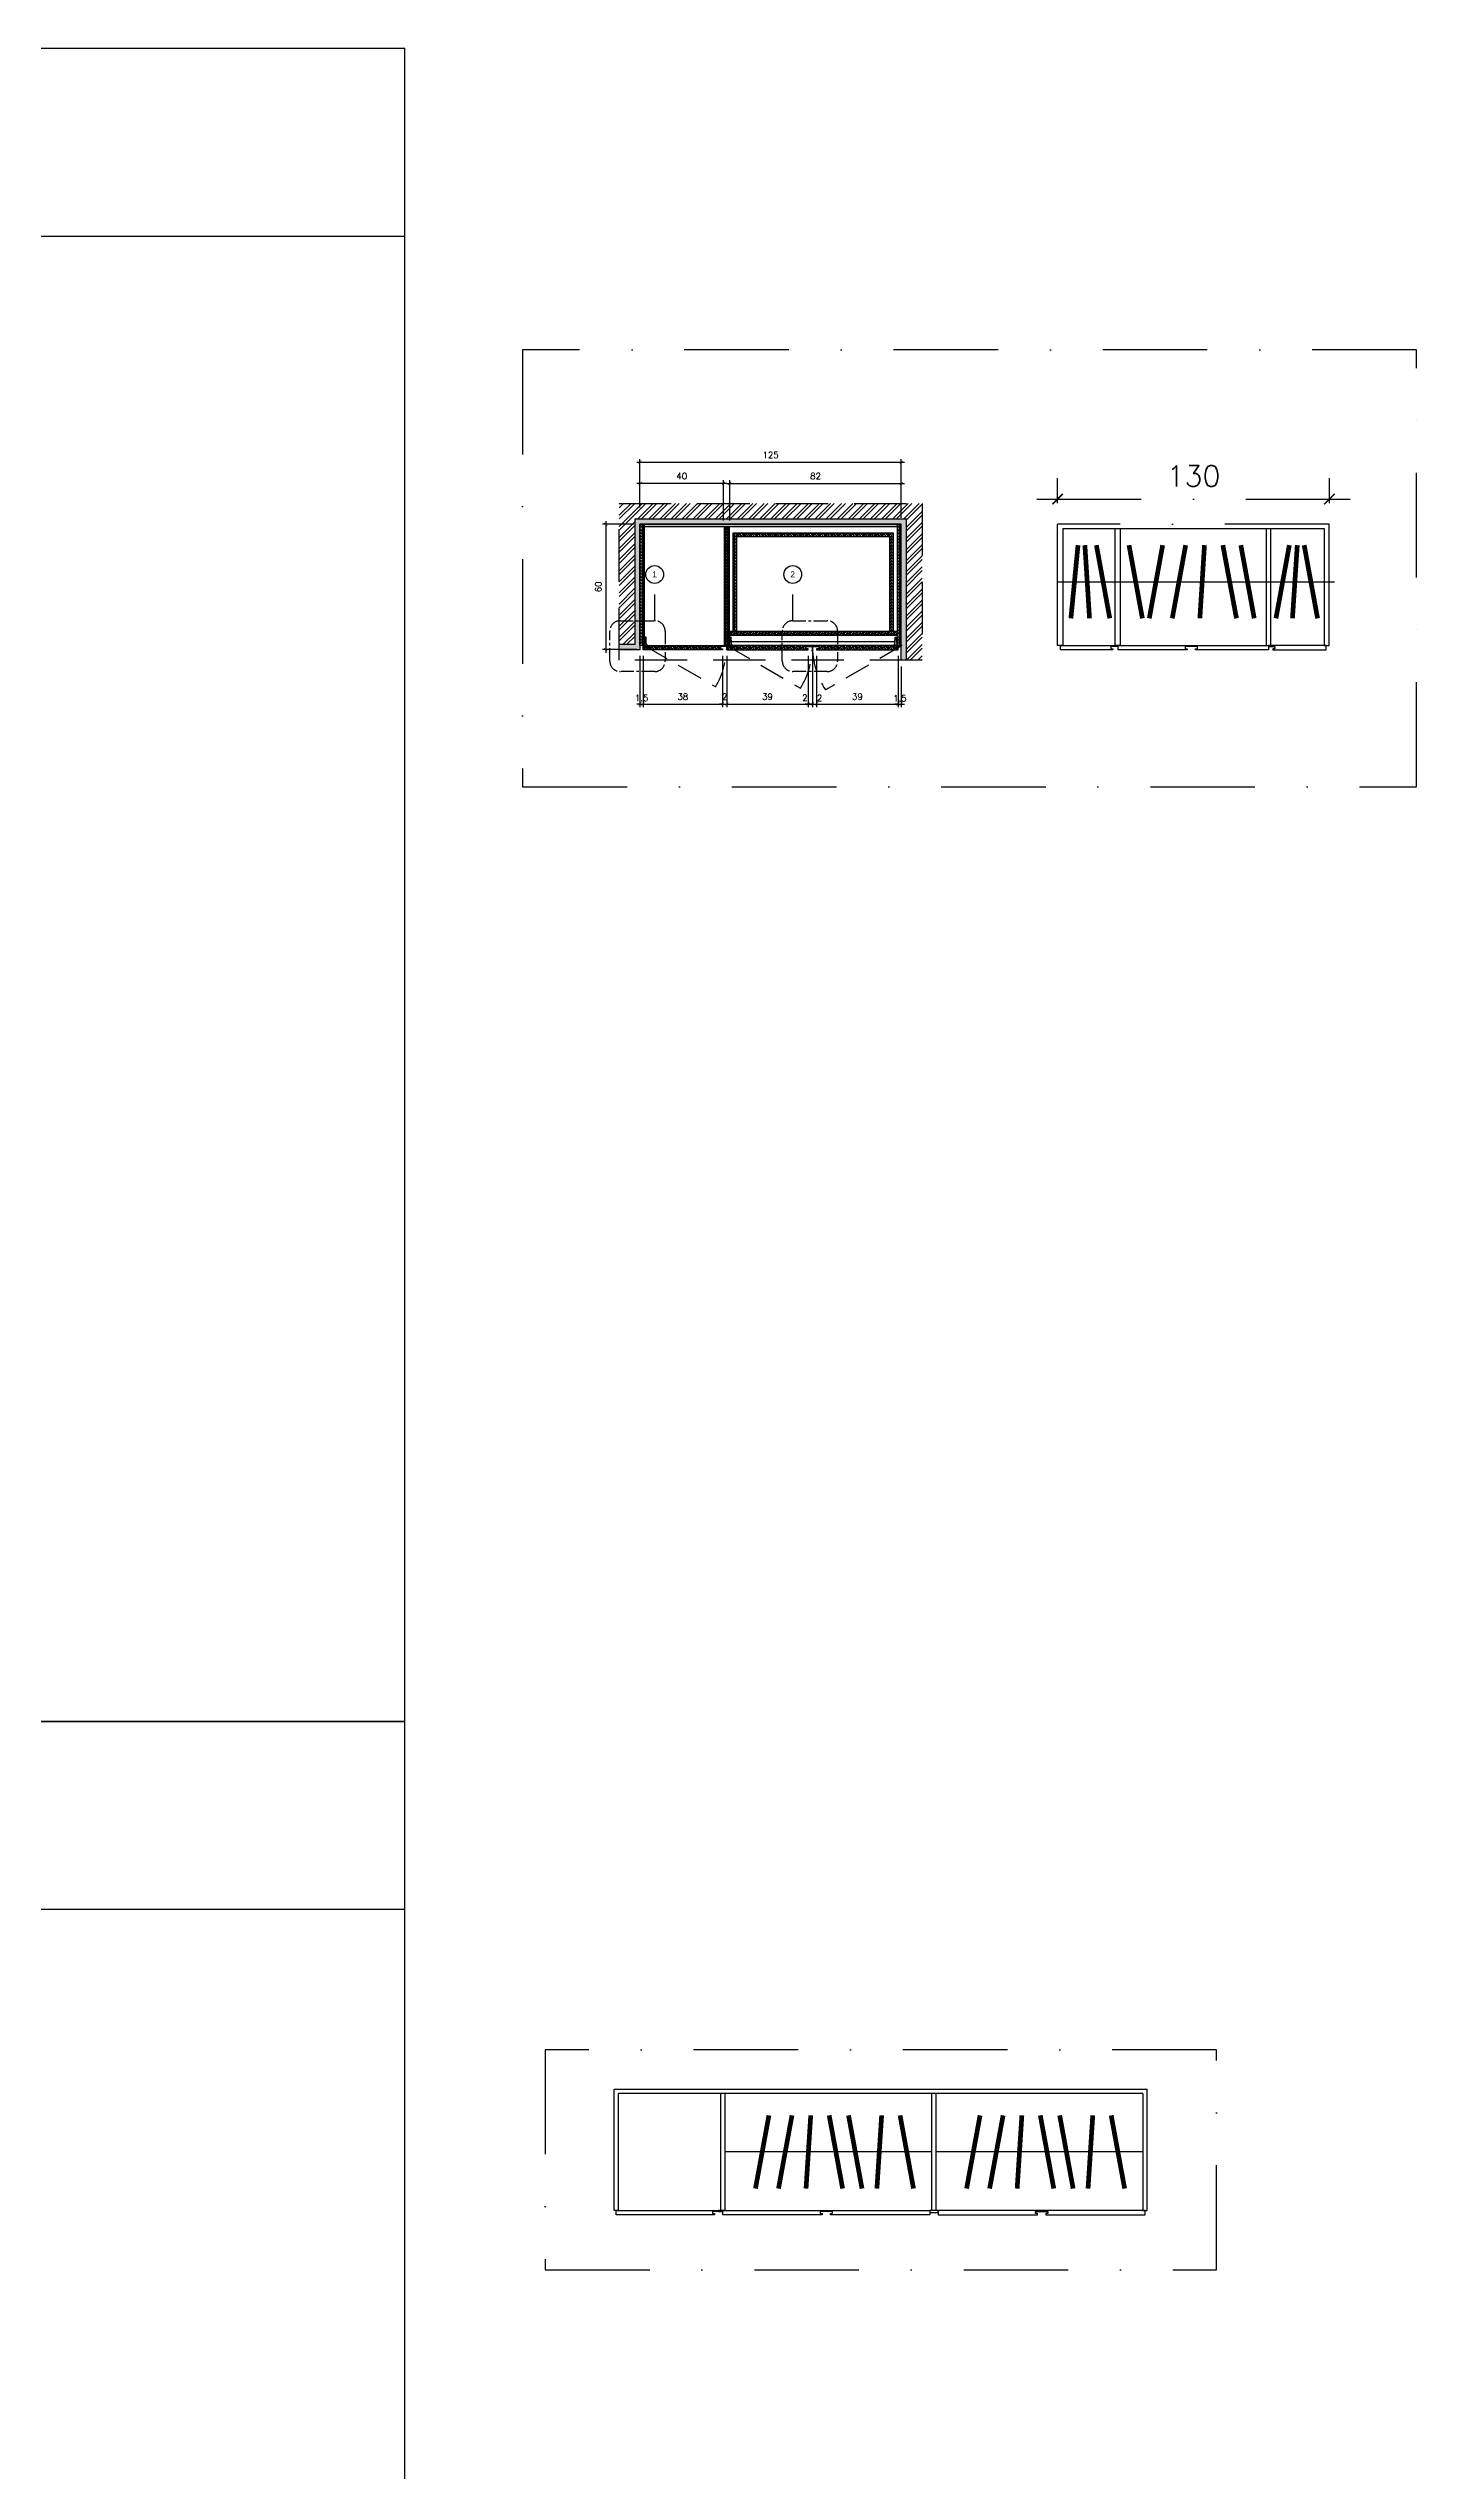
# Model space of a CAD drawing. Header units: centimetres. Extents: x -1287 to 4833, y -4090 to 0.
# Drawn here: x 1299 to 1953, y -1159 to 0 of the extents above; entities that cross this region are included whole.
import ezdxf
from ezdxf.enums import TextEntityAlignment as Align

# ---------------------------------------------------------------- set-up
doc = ezdxf.new("R2010")
doc.units = ezdxf.units.CM
doc.header["$LTSCALE"] = 100
doc.header["$MEASUREMENT"] = 0
for name, pattern in [('CENTER', [2, 1.25, -0.25, 0.25, -0.25]), ('DASHDOT', [1, 0.5, -0.25, 0, -0.25]), ('HIDDEN', [0.375, 0.25, -0.125])]:
    doc.linetypes.add(name, pattern=pattern)
for name, color, linetype in [('CAB', 1, 'Continuous'), ('CABINET', 4, 'Continuous'), ('DIM IN', 1, 'Continuous'), ('HATCH', 1, 'Continuous'), ('HIDDEN', 8, 'HIDDEN'), ('ID_TitleBlock-Text', 3, 'Continuous'), ('PLASTER', 8, 'Continuous'), ('SECTION LINE', 6, 'DASHDOT'), ('WALL-03', 2, 'Continuous')]:
    doc.layers.add(name, color=color, linetype=linetype)
doc.styles.add('ART', font='arial.ttf')
doc.styles.add('ROMANS', font='romans')
doc.dimstyles.new('AS-17-100', dxfattribs={"dimtxt": 10, "dimasz": 5, "dimexe": 10, "dimexo": 10, "dimgap": 6, "dimtad": 1, "dimtoh": 1, "dimdec": 0, "dimdsep": 46, "dimtxsty": 'ROMANS', "dimblk1": 'ARCHTICK', "dimblk2": 'ARCHTICK', "dimsah": 1, "dimcen": 25, "dimdle": 10, "dimclrd": 1, "dimclre": 1, "dimclrt": 2, "dimadec": 0, "dimazin": 0, "dimtfac": 1, "dimtdec": 0, "dimtofl": 0, "dimtmove": 2, "dimatfit": 3, "dimldrblk": 'ARCHTICK', "dimfxl": 1, "dimtolj": 1, "dimtzin": 0, "dimarcsym": 0})
pattern_1 = [(180, (1520.8686, -104.4734), (2e-16, 1.5), [2.5, -0.5]), (180, (1521.3686, -103.9734), (2e-16, 1.5), [1.5, -0.375, 0.75, -0.375]), (180, (1522.1186, -103.4734), (2e-16, 1.5), [2.5, -0.5])]

# ---------------------------------------------------------------- blocks, each defined once
blk = doc.blocks.new('A$Cf5812336')
at = {"layer": 'CAB', "color": 1}
for p, q in [((-125, 0), (0, 0)), ((-27.5, -56), (-27.5, 0)), ((-25.5, -56), (-25.5, 0))]:
    blk.add_line(p, q, dxfattribs=at)
for points in [[(-125, 0), (-125, -56), (-127.5, -56), (-127.5, 2)], [(-97.5, 0), (-97.5, -56), (-100, -56), (-100, 0)], [(0, 0), (0, -56), (2.5, -56), (2.5, 2)]]:
    blk.add_lwpolyline(points, dxfattribs=at)
at = {"layer": 'CAB', "const_width": 2.25}
for points in [[(-121.1, -43), (-117.7, -8)], [(-112.2, -43), (-114.4, -8)], [(-102.5, -43), (-108.9, -8)], [(-86.9, -43), (-93.3, -8)], [(-86.9, -43), (-93.3, -8)], [(-83.6, -43), (-77.2, -8)], [(-83.6, -43), (-77.2, -8)], [(-72.6, -43), (-66.2, -8)], [(-72.6, -43), (-66.2, -8)], [(-59.4, -43), (-57.2, -8)], [(-59.4, -43), (-57.2, -8)], [(-41.9, -43), (-48.4, -8)], [(-41.9, -43), (-48.4, -8)], [(-33.4, -43), (-39.8, -8)], [(-33.4, -43), (-39.8, -8)], [(-23, -43), (-16.6, -8)], [(-15.1, -43), (-12.8, -8)], [(-3.1, -43), (-9.5, -8)]]:
    blk.add_lwpolyline(points, dxfattribs=at)
at = {"layer": 'CAB', "color": 1}
for points in [[(-126, -58), (-126, -56), (-99, -56), (-99, -56.5), (-102, -56.5), (-102, -57.5), (-101, -57.5), (-101, -58)], [(-98.5, -58), (-98.5, -56), (-63.5, -56), (-63.5, -56.5), (-66.5, -56.5), (-66.5, -57.5), (-65.5, -57.5), (-65.5, -58)], [(-26.5, -56), (-26.5, -58), (-61.5, -58), (-61.5, -57.5), (-60.5, -57.5), (-60.5, -56.5), (-63.5, -56.5), (-63.5, -56)], [(1, -58), (1, -56), (-26.5, -56), (-26.5, -56.5), (-23.5, -56.5), (-23.5, -57.5), (-24.5, -57.5), (-24.5, -58)]]:
    blk.add_lwpolyline(points, close=True, dxfattribs=at)
at = {"layer": 'CABINET', "color": 4}
blk.add_line((-127.5, -25.5), (5, -25.5), dxfattribs=at)
blk = doc.blocks.new('A$Cfc9f329c')
at = {"layer": 'CAB'}
blk.add_blockref('A$Cf5812336', (-2.5, -2), dxfattribs=at)
blk = doc.blocks.new('_ARCHTICK')
at = {"color": 0, "linetype": 'ByBlock', "const_width": 0.15}
blk.add_lwpolyline([(-0.5, -0.5), (0.5, 0.5)], dxfattribs=at)
blk = doc.blocks.new('*D362')
at = {"layer": 'Defpoints', "color": 0, "transparency": 16777216}
for p in [(1581.8, -287.5), (1583.3, -287.5), (1583.3, -313.5)]:
    blk.add_point(p, dxfattribs=at)
at = {"layer": 'DIM IN', "color": 1, "lineweight": -2, "transparency": 16777216}
for p, q in [((1581.8, -290.5), (1581.8, -315)), ((1583.3, -290.5), (1583.3, -315)), ((1581.8, -313.5), (1580.3, -313.5)), ((1583.3, -313.5), (1584.8, -313.5))]:
    blk.add_line(p, q, dxfattribs=at)
at = {"layer": 'DIM IN', "color": 1, "lineweight": -2, "transparency": 16777216, "xscale": 1.5, "yscale": 1.5, "zscale": 1.5}
blk.add_blockref('_ARCHTICK', (1581.8, -313.5), dxfattribs=at)
at = {"layer": 'DIM IN', "color": 1, "lineweight": -2, "transparency": 16777216, "xscale": 1.5, "yscale": 1.5, "zscale": 1.5, "rotation": 180}
blk.add_blockref('_ARCHTICK', (1583.3, -313.5), dxfattribs=at)
at = {"layer": 'DIM IN', "color": 2, "transparency": 16777216, "insert": (1582.6, -310.6), "char_height": 3, "attachment_point": 5, "style": 'ROMANS'}
blk.add_mtext('\\A1;1.5', dxfattribs=at)
blk = doc.blocks.new('*D363')
at = {"layer": 'Defpoints', "color": 0, "transparency": 16777216}
for p in [(1583.3, -287.5), (1621.3, -287.5), (1621.3, -313.5)]:
    blk.add_point(p, dxfattribs=at)
at = {"layer": 'DIM IN', "color": 1, "lineweight": -2, "transparency": 16777216}
for p, q in [((1583.3, -290.5), (1583.3, -315)), ((1621.3, -290.5), (1621.3, -315)), ((1581.8, -313.5), (1622.8, -313.5))]:
    blk.add_line(p, q, dxfattribs=at)
at = {"layer": 'DIM IN', "color": 1, "lineweight": -2, "transparency": 16777216, "xscale": 1.5, "yscale": 1.5, "zscale": 1.5, "rotation": 180}
blk.add_blockref('_ARCHTICK', (1583.3, -313.5), dxfattribs=at)
at = {"layer": 'DIM IN', "color": 1, "lineweight": -2, "transparency": 16777216, "xscale": 1.5, "yscale": 1.5, "zscale": 1.5}
blk.add_blockref('_ARCHTICK', (1621.3, -313.5), dxfattribs=at)
at = {"layer": 'DIM IN', "color": 2, "transparency": 16777216, "insert": (1602.3, -310), "char_height": 3, "attachment_point": 5, "style": 'ROMANS'}
blk.add_mtext('\\A1;38', dxfattribs=at)
blk = doc.blocks.new('*D364')
at = {"layer": 'Defpoints', "color": 0, "transparency": 16777216}
for p in [(1621.3, -287.5), (1623.3, -287.5), (1623.3, -313.5)]:
    blk.add_point(p, dxfattribs=at)
at = {"layer": 'DIM IN', "color": 1, "lineweight": -2, "transparency": 16777216}
for p, q in [((1621.3, -290.5), (1621.3, -315)), ((1623.3, -290.5), (1623.3, -315)), ((1621.3, -313.5), (1619.8, -313.5)), ((1623.3, -313.5), (1624.8, -313.5))]:
    blk.add_line(p, q, dxfattribs=at)
at = {"layer": 'DIM IN', "color": 1, "lineweight": -2, "transparency": 16777216, "xscale": 1.5, "yscale": 1.5, "zscale": 1.5}
blk.add_blockref('_ARCHTICK', (1621.3, -313.5), dxfattribs=at)
at = {"layer": 'DIM IN', "color": 1, "lineweight": -2, "transparency": 16777216, "xscale": 1.5, "yscale": 1.5, "zscale": 1.5, "rotation": 180}
blk.add_blockref('_ARCHTICK', (1623.3, -313.5), dxfattribs=at)
at = {"layer": 'DIM IN', "color": 2, "transparency": 16777216, "insert": (1622.3, -310), "char_height": 3, "attachment_point": 5, "style": 'ROMANS'}
blk.add_mtext('\\A1;2', dxfattribs=at)
blk = doc.blocks.new('*D365')
at = {"layer": 'Defpoints', "color": 0, "transparency": 16777216}
for p in [(1623.3, -287.5), (1662.3, -287.5), (1662.3, -313.5)]:
    blk.add_point(p, dxfattribs=at)
at = {"layer": 'DIM IN', "color": 1, "lineweight": -2, "transparency": 16777216}
for p, q in [((1623.3, -290.5), (1623.3, -315)), ((1662.3, -290.5), (1662.3, -315)), ((1621.8, -313.5), (1663.8, -313.5))]:
    blk.add_line(p, q, dxfattribs=at)
at = {"layer": 'DIM IN', "color": 1, "lineweight": -2, "transparency": 16777216, "xscale": 1.5, "yscale": 1.5, "zscale": 1.5, "rotation": 180}
blk.add_blockref('_ARCHTICK', (1623.3, -313.5), dxfattribs=at)
at = {"layer": 'DIM IN', "color": 1, "lineweight": -2, "transparency": 16777216, "xscale": 1.5, "yscale": 1.5, "zscale": 1.5}
blk.add_blockref('_ARCHTICK', (1662.3, -313.5), dxfattribs=at)
at = {"layer": 'DIM IN', "color": 2, "transparency": 16777216, "insert": (1642.8, -310), "char_height": 3, "attachment_point": 5, "style": 'ROMANS'}
blk.add_mtext('\\A1;39', dxfattribs=at)
blk = doc.blocks.new('*D366')
at = {"layer": 'Defpoints', "color": 0, "transparency": 16777216}
for p in [(1662.3, -287.5), (1664.3, -286), (1664.3, -313.5)]:
    blk.add_point(p, dxfattribs=at)
at = {"layer": 'DIM IN', "color": 1, "lineweight": -2, "transparency": 16777216}
for p, q in [((1664.3, -289), (1664.3, -315)), ((1662.3, -290.5), (1662.3, -315)), ((1662.3, -313.5), (1660.8, -313.5)), ((1664.3, -313.5), (1665.8, -313.5))]:
    blk.add_line(p, q, dxfattribs=at)
at = {"layer": 'DIM IN', "color": 1, "lineweight": -2, "transparency": 16777216, "xscale": 1.5, "yscale": 1.5, "zscale": 1.5}
blk.add_blockref('_ARCHTICK', (1662.3, -313.5), dxfattribs=at)
at = {"layer": 'DIM IN', "color": 1, "lineweight": -2, "transparency": 16777216, "xscale": 1.5, "yscale": 1.5, "zscale": 1.5, "rotation": 180}
blk.add_blockref('_ARCHTICK', (1664.3, -313.5), dxfattribs=at)
at = {"layer": 'DIM IN', "color": 2, "transparency": 16777216, "insert": (1660.7, -310.5), "char_height": 3, "attachment_point": 5, "style": 'ROMANS'}
blk.add_mtext('\\A1;2', dxfattribs=at)
blk = doc.blocks.new('*D367')
at = {"layer": 'Defpoints', "color": 0, "transparency": 16777216}
for p in [(1664.3, -286), (1666.3, -287.5), (1666.3, -313.5)]:
    blk.add_point(p, dxfattribs=at)
at = {"layer": 'DIM IN', "color": 1, "lineweight": -2, "transparency": 16777216}
for p, q in [((1664.3, -289), (1664.3, -315)), ((1666.3, -290.5), (1666.3, -315)), ((1664.3, -313.5), (1662.8, -313.5)), ((1666.3, -313.5), (1667.8, -313.5))]:
    blk.add_line(p, q, dxfattribs=at)
at = {"layer": 'DIM IN', "color": 1, "lineweight": -2, "transparency": 16777216, "xscale": 1.5, "yscale": 1.5, "zscale": 1.5}
blk.add_blockref('_ARCHTICK', (1664.3, -313.5), dxfattribs=at)
at = {"layer": 'DIM IN', "color": 1, "lineweight": -2, "transparency": 16777216, "xscale": 1.5, "yscale": 1.5, "zscale": 1.5, "rotation": 180}
blk.add_blockref('_ARCHTICK', (1666.3, -313.5), dxfattribs=at)
at = {"layer": 'DIM IN', "color": 2, "transparency": 16777216, "insert": (1667.7, -310.6), "char_height": 3, "attachment_point": 5, "style": 'ROMANS'}
blk.add_mtext('\\A1;2', dxfattribs=at)
blk = doc.blocks.new('*D368')
at = {"layer": 'Defpoints', "color": 0, "transparency": 16777216}
for p in [(1666.3, -287.5), (1705.3, -287.5), (1705.3, -313.5)]:
    blk.add_point(p, dxfattribs=at)
at = {"layer": 'DIM IN', "color": 1, "lineweight": -2, "transparency": 16777216}
for p, q in [((1666.3, -290.5), (1666.3, -315)), ((1705.3, -290.5), (1705.3, -315)), ((1664.8, -313.5), (1706.8, -313.5))]:
    blk.add_line(p, q, dxfattribs=at)
at = {"layer": 'DIM IN', "color": 1, "lineweight": -2, "transparency": 16777216, "xscale": 1.5, "yscale": 1.5, "zscale": 1.5, "rotation": 180}
blk.add_blockref('_ARCHTICK', (1666.3, -313.5), dxfattribs=at)
at = {"layer": 'DIM IN', "color": 1, "lineweight": -2, "transparency": 16777216, "xscale": 1.5, "yscale": 1.5, "zscale": 1.5}
blk.add_blockref('_ARCHTICK', (1705.3, -313.5), dxfattribs=at)
at = {"layer": 'DIM IN', "color": 2, "transparency": 16777216, "insert": (1685.8, -310), "char_height": 3, "attachment_point": 5, "style": 'ROMANS'}
blk.add_mtext('\\A1;39', dxfattribs=at)
blk = doc.blocks.new('*D387')
at = {"layer": 'Defpoints', "color": 0, "transparency": 16777216}
for p in [(1705.3, -287.5), (1706.8, -292.5), (1706.8, -313.5)]:
    blk.add_point(p, dxfattribs=at)
at = {"layer": 'DIM IN', "color": 1, "lineweight": -2, "transparency": 16777216}
for p, q in [((1705.3, -290.5), (1705.3, -315)), ((1706.8, -295.5), (1706.8, -315)), ((1705.3, -313.5), (1703.8, -313.5)), ((1706.8, -313.5), (1708.3, -313.5))]:
    blk.add_line(p, q, dxfattribs=at)
at = {"layer": 'DIM IN', "color": 1, "lineweight": -2, "transparency": 16777216, "xscale": 1.5, "yscale": 1.5, "zscale": 1.5}
blk.add_blockref('_ARCHTICK', (1705.3, -313.5), dxfattribs=at)
at = {"layer": 'DIM IN', "color": 1, "lineweight": -2, "transparency": 16777216, "xscale": 1.5, "yscale": 1.5, "zscale": 1.5, "rotation": 180}
blk.add_blockref('_ARCHTICK', (1706.8, -313.5), dxfattribs=at)
at = {"layer": 'DIM IN', "color": 2, "transparency": 16777216, "insert": (1706.1, -310.8), "char_height": 3, "attachment_point": 5, "style": 'ROMANS'}
blk.add_mtext('\\A1;1.5', dxfattribs=at)
blk = doc.blocks.new('*D200')
at = {"layer": 'Defpoints', "color": 0, "transparency": 16777216}
for p in [(1706.8, -197.9), (1706.8, -217.5), (1581.8, -222.5)]:
    blk.add_point(p, dxfattribs=at)
at = {"layer": 'DIM IN', "color": 1, "lineweight": -2, "transparency": 16777216}
for p, q in [((1581.8, -219.5), (1581.8, -196.4)), ((1706.8, -214.5), (1706.8, -196.4)), ((1580.3, -197.9), (1708.3, -197.9))]:
    blk.add_line(p, q, dxfattribs=at)
at = {"layer": 'DIM IN', "color": 1, "lineweight": -2, "transparency": 16777216, "xscale": 1.5, "yscale": 1.5, "zscale": 1.5, "rotation": 180}
blk.add_blockref('_ARCHTICK', (1581.8, -197.9), dxfattribs=at)
at = {"layer": 'DIM IN', "color": 1, "lineweight": -2, "transparency": 16777216, "xscale": 1.5, "yscale": 1.5, "zscale": 1.5}
blk.add_blockref('_ARCHTICK', (1706.8, -197.9), dxfattribs=at)
at = {"layer": 'DIM IN', "color": 2, "transparency": 16777216, "insert": (1644.3, -194.4), "char_height": 3, "attachment_point": 5, "style": 'ROMANS'}
blk.add_mtext('\\A1;125', dxfattribs=at)
blk = doc.blocks.new('*D388')
at = {"layer": 'Defpoints', "color": 0, "transparency": 16777216}
for p in [(1581.8, -227.5), (1565.4, -287.5), (1583.3, -287.5)]:
    blk.add_point(p, dxfattribs=at)
at = {"layer": 'DIM IN', "color": 1, "lineweight": -2, "transparency": 16777216}
for p, q in [((1578.8, -227.5), (1563.9, -227.5)), ((1565.4, -226), (1565.4, -289)), ((1580.3, -287.5), (1563.9, -287.5))]:
    blk.add_line(p, q, dxfattribs=at)
at = {"layer": 'DIM IN', "color": 1, "lineweight": -2, "transparency": 16777216, "xscale": 1.5, "yscale": 1.5, "zscale": 1.5}
for p, rotation in [((1565.4, -227.5), 90), ((1565.4, -287.5), 270)]:
    blk.add_blockref('_ARCHTICK', p, dxfattribs=dict(at, rotation=rotation))
at = {"layer": 'DIM IN', "color": 2, "transparency": 16777216, "insert": (1561.9, -257.5), "char_height": 3, "attachment_point": 5, "rotation": 90, "style": 'ROMANS'}
blk.add_mtext('\\A1;60', dxfattribs=at)
blk = doc.blocks.new('*D389')
at = {"layer": 'Defpoints', "color": 0, "transparency": 16777216}
for p in [(1706.8, -208), (1624.8, -228.7), (1706.8, -227.5)]:
    blk.add_point(p, dxfattribs=at)
at = {"layer": 'DIM IN', "color": 1, "lineweight": -2, "transparency": 16777216}
for p, q in [((1623.3, -208), (1708.3, -208)), ((1624.8, -225.7), (1624.8, -206.5)), ((1706.8, -224.5), (1706.8, -206.5))]:
    blk.add_line(p, q, dxfattribs=at)
at = {"layer": 'DIM IN', "color": 1, "lineweight": -2, "transparency": 16777216, "xscale": 1.5, "yscale": 1.5, "zscale": 1.5, "rotation": 180}
blk.add_blockref('_ARCHTICK', (1624.8, -208), dxfattribs=at)
at = {"layer": 'DIM IN', "color": 1, "lineweight": -2, "transparency": 16777216, "xscale": 1.5, "yscale": 1.5, "zscale": 1.5}
blk.add_blockref('_ARCHTICK', (1706.8, -208), dxfattribs=at)
at = {"layer": 'DIM IN', "color": 2, "transparency": 16777216, "insert": (1665.8, -204.5), "char_height": 3, "attachment_point": 5, "style": 'ROMANS'}
blk.add_mtext('\\A1;82', dxfattribs=at)
blk = doc.blocks.new('*D201')
at = {"layer": 'Defpoints', "color": 0, "transparency": 16777216}
for p in [(1581.8, -208), (1581.8, -222.5), (1621.8, -228.7)]:
    blk.add_point(p, dxfattribs=at)
at = {"layer": 'DIM IN', "color": 1, "lineweight": -2, "transparency": 16777216}
for p, q in [((1623.3, -208), (1580.3, -208)), ((1581.8, -219.5), (1581.8, -206.5)), ((1621.8, -225.7), (1621.8, -206.5))]:
    blk.add_line(p, q, dxfattribs=at)
at = {"layer": 'DIM IN', "color": 1, "lineweight": -2, "transparency": 16777216, "xscale": 1.5, "yscale": 1.5, "zscale": 1.5, "rotation": 180}
blk.add_blockref('_ARCHTICK', (1581.8, -208), dxfattribs=at)
at = {"layer": 'DIM IN', "color": 1, "lineweight": -2, "transparency": 16777216, "xscale": 1.5, "yscale": 1.5, "zscale": 1.5}
blk.add_blockref('_ARCHTICK', (1621.8, -208), dxfattribs=at)
at = {"layer": 'DIM IN', "color": 2, "transparency": 16777216, "insert": (1601.8, -204.5), "char_height": 3, "attachment_point": 5, "style": 'ROMANS'}
blk.add_mtext('\\A1;40', dxfattribs=at)
blk = doc.blocks.new('*U7')
at = {"layer": 'CABINET', "color": 8, "ltscale": 0.009}
blk.add_line((0.9, 0), (1.7, 0), dxfattribs=at)
for points in [[(0, 0), (1.6, 0), (1.6, -0.6), (0, -0.6)], [(0.5, 3.5), (0.4, 3.5), (0.4, 3.4), (0.2, 3.4), (0.2, 3.3), (0.4, 3.3), (0.4, 3.3), (0.4, 3.3), (0.5, 3.2), (0.5, 3.2), (0.5, 3.2), (0.5, 3.2), (0.5, 3.2), (0.5, 1.6), (0.5, 1.6), (0.5, 1.6), (0.5, 1.6), (0.5, 1.5), (0.4, 1.5), (0.4, 1.5), (0.4, 1.5), (0.4, 1.5), (0.4, 1.5), (0.2, 1.5), (0.2, 1.1), (0.3, 1.1), (0.3, 1.4), (0.3, 1.4), (0.3, 1.4), (0.3, 1.4), (0.3, 1.4), (0.4, 1.4), (0.4, 1.5), (0.4, 1.5), (0.4, 1.5), (0.5, 1.5), (0.5, 1.5), (0.5, 1.5), (0.5, 1.5), (0.5, 1.5), (0.5, 1.5), (0.5, 1.6), (0.5, 1.6), (0.5, 1.6)], [(0.5, 3.2), (0.5, 3.2), (0.5, 3.2), (0.5, 3.2), (0.5, 3.2), (0.4, 3.3), (0.4, 3.3), (0.4, 3.3), (0.4, 3.3), (0.4, 3.3), (0.4, 3.3), (0.2, 3.3), (0.2, 2.8), (0.3, 2.8), (0.4, 2.8), (0.4, 2.8), (0.4, 2.8), (0.4, 2.8), (0.4, 2.8), (0.4, 2.8), (0.4, 2.8), (0.4, 2.7), (0.4, 2.7), (0.4, 2.7), (0.4, 2), (0.4, 2), (0.4, 1.9), (0.4, 1.9), (0.4, 1.9), (0.4, 1.9), (0.4, 1.9), (0.4, 1.9), (0.4, 1.9), (0.4, 1.9), (0.3, 1.9), (0.2, 1.9), (0.2, 1.5), (0.4, 1.5), (0.4, 1.5), (0.4, 1.5), (0.4, 1.5), (0.4, 1.5), (0.5, 1.5), (0.5, 1.6), (0.5, 1.6), (0.5, 1.6), (0.5, 1.6)], [(0.4, 2.7), (0.4, 2.7), (0.4, 2.7), (0.4, 2.8), (0.4, 2.8), (0.4, 2.8), (0.4, 2.8), (0.4, 2.8), (0.4, 2.8), (0.4, 2.8), (0.3, 2.8), (0.2, 2.8), (0.2, 1.9), (0.3, 1.9), (0.4, 1.9), (0.4, 1.9), (0.4, 1.9), (0.4, 1.9), (0.4, 1.9), (0.4, 1.9), (0.4, 1.9), (0.4, 1.9), (0.4, 2), (0.4, 2)], [(1.1, 4), (0.6, 4), (0.6, 4), (0.6, 4), (0.6, 4), (0.6, 4), (0.6, 4), (0.6, 4), (0.6, 4), (0.5, 3.9), (0.5, 3.9), (0.5, 1.6), (0.5, 1.6), (0.5, 1.6), (0.5, 1.6), (0.5, 1.5), (0.5, 1.5), (0.5, 1.5), (0.5, 1.5), (0.5, 1.5), (0.5, 1.5), (0.4, 1.5), (0.4, 1.5), (0.4, 1.5), (0.4, 1.4), (0.3, 1.4), (0.3, 1.4), (0.3, 1.4), (0.3, 1.4), (0.3, 1.4), (0.3, 1.4), (0.3, 1.4), (0.3, 0.4), (0.3, 0.4), (0.3, 0.4), (0.3, 0.4), (0.3, 0.3), (0.3, 0.3), (0.3, 0.3), (0.4, 0.3), (0.4, 0.2), (0.4, 0.2), (0.4, 0.2), (0.7, 0.2), (1, 0.2), (1, 0.2), (1.5, 0.2), (1.5, 0.4), (1.5, 0.4), (1.5, 0.4), (1.5, 0.4), (1.5, 0.5), (1.5, 0.5), (1.5, 0.5), (1.5, 0.5), (1.5, 0.6), (1.4, 0.6), (1.4, 0.6), (1.4, 0.6), (1.4, 0.7), (1.4, 0.7), (1.3, 0.7), (1.3, 0.7), (1.3, 0.8), (1.3, 0.8), (1.3, 0.9), (1.2, 0.9), (1.2, 1)], [(0.5, 3.7), (0.5, 3.7), (0.5, 3.7), (0.5, 3.7), (0.4, 3.7), (0.4, 3.7), (0.4, 3.6), (0.4, 3.6), (0.4, 3.6), (0.4, 3.6), (0.4, 3.4), (0.4, 3.4), (0.4, 3.5), (0.5, 3.5)], [(1.7, 0.1), (1.7, 0.2), (1.7, 0.2), (1.7, 0.2), (1.7, 0.2), (1.7, 0.2), (1.7, 0.2), (1, 0.2), (1, 0.2), (0.9, 0.2), (0.9, 0.2), (0.9, 0.2), (0.9, 0.2), (0.9, 0.1), (0.9, 0.1), (0.9, 0.1), (0.9, 0.1), (0.9, 0.1), (0.9, 0), (1.7, 0), (1.7, 0.1), (1.7, 0.1), (1.7, 0.1), (1.7, 0.1)]]:
    blk.add_lwpolyline(points, close=True, dxfattribs=at)
blk = doc.blocks.new('*D436')
at = {"layer": 'Defpoints', "color": 0, "transparency": 16777216}
for p in [(1911.6, -215.5), (1781.6, -227.5), (1911.6, -227.5)]:
    blk.add_point(p, dxfattribs=at)
at = {"layer": 'SECTION LINE', "color": 1, "lineweight": -2, "transparency": 16777216}
for p, q in [((1781.6, -217.5), (1781.6, -205.5)), ((1911.6, -217.5), (1911.6, -205.5)), ((1771.6, -215.5), (1921.6, -215.5))]:
    blk.add_line(p, q, dxfattribs=at)
at = {"layer": 'SECTION LINE', "color": 1, "lineweight": -2, "transparency": 16777216, "xscale": 5, "yscale": 5, "zscale": 5, "rotation": 180}
blk.add_blockref('_ARCHTICK', (1781.6, -215.5), dxfattribs=at)
at = {"layer": 'SECTION LINE', "color": 1, "lineweight": -2, "transparency": 16777216, "xscale": 5, "yscale": 5, "zscale": 5}
blk.add_blockref('_ARCHTICK', (1911.6, -215.5), dxfattribs=at)
at = {"layer": 'SECTION LINE', "color": 2, "transparency": 16777216, "insert": (1846.6, -204.5), "char_height": 10, "attachment_point": 5, "style": 'ROMANS'}
blk.add_mtext('\\A1;130', dxfattribs=at)

msp = doc.modelspace()

# ---------------------------------------------------------------- hatches: boundary and pattern name
at = {"layer": 'HATCH'}
h = msp.add_hatch(dxfattribs=at)
h.set_pattern_fill('ANSI32', color=256, scale=10)
h.set_pattern_definition([(45, (1520.8686, -104.4734), (-2.65165, 2.65165), []), (45, (1522.6363, -104.4734), (-2.65165, 2.65165), [])])
h.paths.add_polyline_path([(1716.8, -217.53), (1571.8, -217.53), (1571.8, -285.03), (1579.3, -285.03), (1579.3, -225.03), (1709.3, -225.03), (1709.3, -292.53), (1716.8, -292.53)])
h = msp.add_hatch(dxfattribs=at)
h.set_pattern_fill('AR-SAND', color=256, scale=0.5)
h.set_pattern_definition([(37.5, (1520.8686, -104.4734), (-0.0314967, 0.9634119), [0, -0.76, 0, -0.85, 0, -0.8125]), (7.5, (1520.8686, -104.4734), (0.8848884, 1.411073), [0, -0.41, 0, -0.685, 0, -0.2625]), (327.5, (1520.2536, -104.4734), (1.557071, 0.0028295), [0, -0.25, 0, -0.9, 0, -1.175]), (317.5, (1520.2536, -104.4734), (1.503063, 0.438838), [0, -0.125, 0, -0.59, 0, -0.675])])
h.paths.add_polyline_path([(1709.3, -225.03), (1579.3, -225.03), (1579.3, -285.03), (1571.8, -285.03), (1571.8, -287.53), (1581.8, -287.53), (1581.8, -227.53), (1706.8, -227.53), (1706.8, -285.53), (1706.8, -292.53), (1709.3, -292.53)])
h = msp.add_hatch(dxfattribs=at)
h.set_pattern_fill('GOST_WOOD', color=256, scale=0.25, angle=90)
h.set_pattern_definition(pattern_1)
h.paths.add_polyline_path([(1583.8, -227.53), (1581.8, -227.53), (1581.8, -285.53), (1583.8, -285.53)])
h = msp.add_hatch(dxfattribs=at)
h.set_pattern_fill('GOST_WOOD', color=256, scale=0.25, angle=90)
h.set_pattern_definition(pattern_1)
h.paths.add_polyline_path([(1704.8, -227.53), (1583.8, -227.53), (1583.8, -228.73), (1704.8, -228.73)])
h = msp.add_hatch(dxfattribs=at)
h.set_pattern_fill('GOST_WOOD', color=256, scale=0.25, angle=90)
h.set_pattern_definition(pattern_1)
h.paths.add_polyline_path([(1624.5, -228.73), (1623.3, -228.73), (1623.3, -285.53), (1624.5, -285.53)])
h.paths.add_polyline_path([(1623.3, -228.73), (1622.1, -228.73), (1622.1, -285.53), (1623.3, -285.53)])
h = msp.add_hatch(dxfattribs=at)
h.set_pattern_fill('GOST_WOOD', color=256, scale=0.25, angle=90)
h.set_pattern_definition(pattern_1)
h.paths.add_polyline_path([(1626.2, -231.73), (1703.1, -231.78), (1703.1, -233.58), (1626.2, -233.53)])
h = msp.add_hatch(dxfattribs=at)
h.set_pattern_fill('GOST_WOOD', color=256, scale=0.25, angle=90)
h.set_pattern_definition(pattern_1)
h.paths.add_polyline_path([(1706.8, -227.53), (1704.8, -227.53), (1704.8, -285.53), (1705.3, -285.53), (1706.8, -285.53)])
h = msp.add_hatch(dxfattribs=at)
h.set_pattern_fill('GOST_WOOD', color=256, scale=0.25, angle=90)
h.set_pattern_definition(pattern_1)
h.paths.add_polyline_path([(1626.2, -233.53), (1628, -233.53), (1627.96, -278.73), (1626.16, -278.73)])
h = msp.add_hatch(dxfattribs=at)
h.set_pattern_fill('GOST_WOOD', color=256, scale=0.25, angle=90)
h.set_pattern_definition([(180, (1562.8686, -104.4734), (2e-16, 1.5), [2.5, -0.5]), (180, (1563.3686, -103.9734), (2e-16, 1.5), [1.5, -0.375, 0.75, -0.375]), (180, (1564.1186, -103.4734), (2e-16, 1.5), [2.5, -0.5])])
h.paths.add_polyline_path([(1701.3, -233.53), (1703.1, -233.53), (1703.06, -278.73), (1701.26, -278.73)])
h = msp.add_hatch(dxfattribs=at)
h.set_pattern_fill('GOST_WOOD', color=256, scale=0.25, angle=90)
h.set_pattern_definition(pattern_1)
h.paths.add_polyline_path([(1620.3, -286.03), (1623.3, -286.03), (1623.3, -285.53), (1583.3, -285.53), (1583.3, -287.53), (1621.3, -287.53), (1621.3, -287.03), (1620.3, -287.03)])
h = msp.add_hatch(dxfattribs=at)
h.set_pattern_fill('GOST_WOOD', color=256, scale=0.25, angle=90)
h.set_pattern_definition(pattern_1)
h.paths.add_polyline_path([(1661.3, -286.03), (1664.3, -286.03), (1664.3, -285.53), (1623.3, -285.53), (1623.3, -286.03), (1623.3, -287.53), (1662.3, -287.53), (1662.3, -287.03), (1661.3, -287.03)])
h = msp.add_hatch(dxfattribs=at)
h.set_pattern_fill('GOST_WOOD', color=256, scale=0.25, angle=90)
h.set_pattern_definition(pattern_1)
h.paths.add_polyline_path([(1624.5, -278.73), (1704.8, -278.73), (1704.8, -280.53), (1624.5, -280.53)])
h = msp.add_hatch(dxfattribs=at)
h.set_pattern_fill('GOST_WOOD', color=256, scale=0.25, angle=90)
h.set_pattern_definition(pattern_1)
h.paths.add_polyline_path([(1705.3, -285.53), (1664.3, -285.53), (1664.3, -286.03), (1667.3, -286.03), (1667.3, -287.03), (1666.3, -287.03), (1666.3, -287.53), (1705.3, -287.53)])

# ---------------------------------------------------------------- linework, layer by layer
at = {"layer": 'CAB'}
for p, q in [((1569.44, -975.94), (1824.44, -975.94)), ((1822.44, -977.94), (1571.44, -977.94)), ((1721.44, -1033.94), (1721.44, -977.94)), ((1723.44, -1033.94), (1723.44, -977.94))]:
    msp.add_line(p, q, dxfattribs=at)
for points in [[(1571.44, -977.94), (1571.44, -1033.94), (1569.44, -1033.94), (1569.44, -975.94)], [(1622.44, -977.94), (1622.44, -1033.94), (1620.44, -1033.94), (1620.44, -977.94)], [(1822.44, -977.94), (1822.44, -1033.94), (1824.44, -1033.94), (1824.44, -975.94)]]:
    msp.add_lwpolyline(points, dxfattribs=at)
at = {"layer": 'CAB', "const_width": 2.25}
for points in [[(1637.05, -1023.44), (1643.49, -988.44)], [(1637.05, -1023.44), (1643.49, -988.44)], [(1648.07, -1023.44), (1654.51, -988.44)], [(1661.24, -1023.44), (1663.49, -988.44)], [(1678.75, -1023.44), (1672.31, -988.44)], [(1688.02, -1023.44), (1681.58, -988.44)], [(1695.15, -1023.44), (1697.41, -988.44)], [(1712.66, -1023.44), (1706.22, -988.44)], [(1738.05, -1023.44), (1744.49, -988.44)], [(1738.05, -1023.44), (1744.49, -988.44)], [(1749.07, -1023.44), (1755.51, -988.44)], [(1762.24, -1023.44), (1764.49, -988.44)], [(1779.75, -1023.44), (1773.31, -988.44)], [(1789.02, -1023.44), (1782.58, -988.44)], [(1796.15, -1023.44), (1798.41, -988.44)], [(1813.66, -1023.44), (1807.22, -988.44)]]:
    msp.add_lwpolyline(points, dxfattribs=at)
at = {"layer": 'CAB'}
for points in [[(1570.44, -1035.94), (1570.44, -1033.94), (1619.44, -1033.94), (1619.44, -1034.44), (1616.44, -1034.44), (1616.44, -1035.44), (1617.44, -1035.44), (1617.44, -1035.94)], [(1621.44, -1033.94), (1619.44, -1033.94), (1619.44, -1034.44), (1621.44, -1034.44)], [(1621.44, -1035.94), (1621.44, -1033.94), (1670.94, -1033.94), (1670.94, -1034.44), (1667.94, -1034.44), (1667.94, -1035.44), (1668.94, -1035.44), (1668.94, -1035.94)], [(1720.44, -1033.94), (1720.44, -1035.94), (1672.94, -1035.94), (1672.94, -1035.44), (1673.94, -1035.44), (1673.94, -1034.44), (1670.94, -1034.44), (1670.94, -1033.94)], [(1720.44, -1034.94), (1724.44, -1034.94), (1724.44, -1033.94), (1720.44, -1033.94)], [(1724.44, -1035.94), (1771.94, -1035.94), (1771.94, -1035.44), (1770.94, -1035.44), (1770.94, -1034.44), (1773.94, -1034.44), (1773.94, -1033.94), (1724.44, -1033.94)], [(1823.44, -1035.94), (1823.44, -1033.94), (1773.94, -1033.94), (1773.94, -1034.44), (1776.94, -1034.44), (1776.94, -1035.44), (1775.94, -1035.44), (1775.94, -1035.94)]]:
    msp.add_lwpolyline(points, close=True, dxfattribs=at)
at = {"layer": 'CABINET', "color": 1}
for p, q in [((1581.8, -227.53), (1706.8, -227.53)), ((1704.8, -228.73), (1583.8, -228.73)), ((1622.1, -228.73), (1622.1, -285.53)), ((1623.3, -228.73), (1623.3, -285.53)), ((1624.5, -228.73), (1624.5, -285.53)), ((1626.2, -231.73), (1626.16, -278.73)), ((1703.1, -231.73), (1626.2, -231.73)), ((1703.06, -278.73), (1703.1, -231.73)), ((1703.1, -233.53), (1626.2, -233.53)), ((1628, -233.53), (1627.96, -278.73)), ((1701.26, -278.73), (1701.3, -233.53)), ((1624.5, -278.73), (1704.8, -278.73)), ((1624.5, -280.53), (1704.8, -280.53)), ((1625.5, -283.53), (1703.81, -283.53))]:
    msp.add_line(p, q, dxfattribs=at)
for points in [[(1583.8, -227.53), (1583.8, -285.53), (1581.8, -285.53), (1581.8, -227.53)], [(1704.8, -227.53), (1704.8, -285.53), (1706.8, -285.53), (1706.8, -227.53)]]:
    msp.add_lwpolyline(points, dxfattribs=at)
for points in [[(1583.3, -287.53), (1583.3, -285.53), (1623.3, -285.53), (1623.3, -286.03), (1620.3, -286.03), (1620.3, -287.03), (1621.3, -287.03), (1621.3, -287.53)], [(1623.3, -285.53), (1623.3, -287.53), (1662.3, -287.53), (1662.3, -287.03), (1661.3, -287.03), (1661.3, -286.03), (1664.3, -286.03), (1664.3, -285.53)], [(1705.3, -287.53), (1705.3, -285.53), (1664.3, -285.53), (1664.3, -286.03), (1667.3, -286.03), (1667.3, -287.03), (1666.3, -287.03), (1666.3, -287.53)]]:
    msp.add_lwpolyline(points, close=True, dxfattribs=at)
at = {"layer": 'CABINET'}
for points in [[(1721.44, -1005.94), (1622.44, -1005.94)], [(1822.44, -1005.94), (1723.44, -1005.94)]]:
    msp.add_lwpolyline(points, dxfattribs=at)
at = {"layer": 'HIDDEN', "linetype": 'HIDDEN', "ltscale": 0.5}
for p, q in [((1583.8, -285.53), (1618.01, -305.28)), ((1623.3, -285.53), (1658.63, -305.93)), ((1707.3, -285.53), (1670.51, -306.78))]:
    msp.add_line(p, q, dxfattribs=at)
for centre, start, end in [((1583.8, -285.53), 330, 0), ((1624.8, -285.53), 328.91204, 0), ((1703.8, -285.53), 180, 212.53925)]:
    msp.add_arc(centre, 39.5, start, end, dxfattribs=at)
at = {"layer": 'ID_TitleBlock-Text'}
for p, q in [((1469.37, -90), (-0.01, -90)), ((1469.37, -890), (-0.01, -890))]:
    msp.add_line(p, q, dxfattribs=at)
for points in [[(-0.01, -800), (1469.37, -800), (1469.37, 0), (-0.01, 0)], [(-0.01, -1600), (1469.37, -1600), (1469.37, -800), (-0.01, -800)]]:
    msp.add_lwpolyline(points, close=True, dxfattribs=at)
at = {"layer": 'PLASTER'}
msp.add_lwpolyline([(1706.8, -292.53), (1706.8, -227.53), (1581.8, -227.53), (1581.8, -287.53), (1571.8, -287.53)], dxfattribs=at)
at = {"layer": 'SECTION LINE'}
msp.add_line((1911.55, -227.53), (1781.55, -227.53), dxfattribs=at)
for points in [[(1953.31, -144.11), (1525.68, -144.11), (1525.68, -353.09), (1953.31, -353.09)], [(1857.64, -957.04), (1536.47, -957.04), (1536.47, -1062.28), (1857.64, -1062.28)]]:
    msp.add_lwpolyline(points, close=True, dxfattribs=at)
at = {"layer": 'SECTION LINE', "color": 1, "linetype": 'HIDDEN'}
msp.add_lwpolyline([(1571.8, -217.53), (1716.8, -217.53), (1716.8, -292.53), (1571.8, -292.53)], close=True, dxfattribs=at)
at = {"layer": 'SECTION LINE', "color": 1, "ltscale": 0.25}
for points in [[(1588.83, -273.65), (1588.83, -255.82)], [(1654.89, -273.65), (1654.89, -255.82)]]:
    msp.add_lwpolyline(points, dxfattribs=at)
at = {"layer": 'SECTION LINE', "color": 2, "linetype": 'Continuous'}
for centre in [(1588.83, -251.57), (1654.89, -251.57)]:
    msp.add_circle(centre, 4.25, dxfattribs=at)
at = {"layer": 'WALL-03'}
for p, q in [((1579.3, -225.03), (1579.3, -285.03)), ((1709.3, -225.03), (1579.3, -225.03)), ((1709.3, -292.53), (1709.3, -225.03)), ((1579.3, -285.03), (1571.8, -285.03))]:
    msp.add_line(p, q, dxfattribs=at)
at = {"layer": 'WALL-03', "linetype": 'CENTER', "ltscale": 0.05}
for points in [[(1572.37, -273.65), (1588.83, -273.65, -0.4142136), (1593.83, -278.65), (1593.83, -292.98, -0.4142136), (1588.83, -297.98), (1572.37, -297.98, -0.4142136), (1567.37, -292.98), (1567.37, -278.65, -0.4142136)], [(1654.89, -273.65), (1671.35, -273.65, -0.4142136), (1676.35, -278.65), (1676.35, -292.98, -0.4142136), (1671.35, -297.98), (1654.89, -297.98, -0.4142136), (1649.89, -292.98), (1649.89, -278.65, -0.4142136)]]:
    msp.add_lwpolyline(points, format="xyb", close=True, dxfattribs=at)

# ---------------------------------------------------------------- block references
at = {"layer": 'CABINET'}
for name, p in [('A$Cfc9f329c', (1911.55, -227.53)), ('*U7', (1583.62, -285.53)), ('*U7', (1624.32, -285.53))]:
    msp.add_blockref(name, p, dxfattribs=at)
at = {"layer": 'CABINET', "xscale": -1}
msp.add_blockref('*U7', (1704.99, -285.53), dxfattribs=at)

# ---------------------------------------------------------------- texts
at = {"layer": 'SECTION LINE', "color": 2, "style": 'ART'}
for s, p in [('1', (1588.77, -251.5)), ('2', (1654.83, -251.5))]:
    msp.add_text(s, height=2.95, dxfattribs=at).set_placement(p, align=Align.MIDDLE_CENTER)

# ---------------------------------------------------------------- dimensions: what is measured, and where the dimension line sits
at = {"layer": 'DIM IN', "color": 1}
for base, p1, p2, picture, middle in [((1706.8, -197.93), (1581.8, -222.53), (1706.8, -217.53), '*D200', (1644.3, -194.43)), ((1581.8, -207.97), (1621.8, -228.73), (1581.8, -222.53), '*D201', (1601.8, -204.47)), ((1706.8, -207.97), (1624.8, -228.73), (1706.8, -227.53), '*D389', (1665.8, -204.47)), ((1621.3, -313.48), (1583.3, -287.53), (1621.3, -287.53), '*D363', (1602.3, -309.98)), ((1662.3, -313.48), (1623.3, -287.53), (1662.3, -287.53), '*D365', (1642.8, -309.98)), ((1705.3, -313.48), (1666.3, -287.53), (1705.3, -287.53), '*D368', (1685.8, -309.98))]:
    dim = msp.add_linear_dim(base=base, p1=p1, p2=p2, dimstyle='AS-17-100', override={"dimtxt": 3, "dimasz": 1.5, "dimexe": 1.5, "dimexo": 3, "dimgap": 2, "dimdec": 1, "dimdle": 1.5}, dxfattribs=at)
    dim.commit()
    dim.dimension.update_dxf_attribs({"geometry": picture, "text_midpoint": middle})
dim = msp.add_linear_dim(base=(1565.4, -287.53), p1=(1581.8, -227.53), p2=(1583.3, -287.53), angle=90, dimstyle='AS-17-100', override={"dimtxt": 3, "dimasz": 1.5, "dimexe": 1.5, "dimexo": 3, "dimgap": 2, "dimdec": 1, "dimdle": 1.5}, dxfattribs=at)
dim.commit()
dim.dimension.update_dxf_attribs({"geometry": '*D388', "text_midpoint": (1561.9, -257.53)})
for base, p1, p2, picture, middle in [((1583.3, -313.48), (1581.8, -287.53), (1583.3, -287.53), '*D362', (1582.55, -310.6)), ((1623.3, -313.48), (1621.3, -287.53), (1623.3, -287.53), '*D364', (1622.3, -309.97)), ((1664.31, -313.48), (1662.3, -287.53), (1664.31, -286.03), '*D366', (1660.69, -310.55)), ((1666.3, -313.48), (1664.31, -286.03), (1666.3, -287.53), '*D367', (1667.68, -310.56)), ((1706.8, -313.48), (1705.3, -287.53), (1706.8, -292.53), '*D387', (1706.05, -310.76))]:
    dim = msp.add_linear_dim(base=base, p1=p1, p2=p2, dimstyle='AS-17-100', override={"dimtxt": 3, "dimasz": 1.5, "dimexe": 1.5, "dimexo": 3, "dimgap": 2, "dimdec": 1, "dimdle": 1.5}, dxfattribs=at)
    dim.commit()
    dim.dimension.update_dxf_attribs({"geometry": picture, "text_midpoint": middle, "dimtype": 160})
at = {"layer": 'SECTION LINE'}
dim = msp.add_linear_dim(base=(1911.55, -215.48), p1=(1781.55, -227.53), p2=(1911.55, -227.53), dimstyle='AS-17-100', dxfattribs=at)
dim.commit()
dim.dimension.update_dxf_attribs({"geometry": '*D436', "text_midpoint": (1846.55, -204.48)})

doc.saveas('drawing.dxf')
